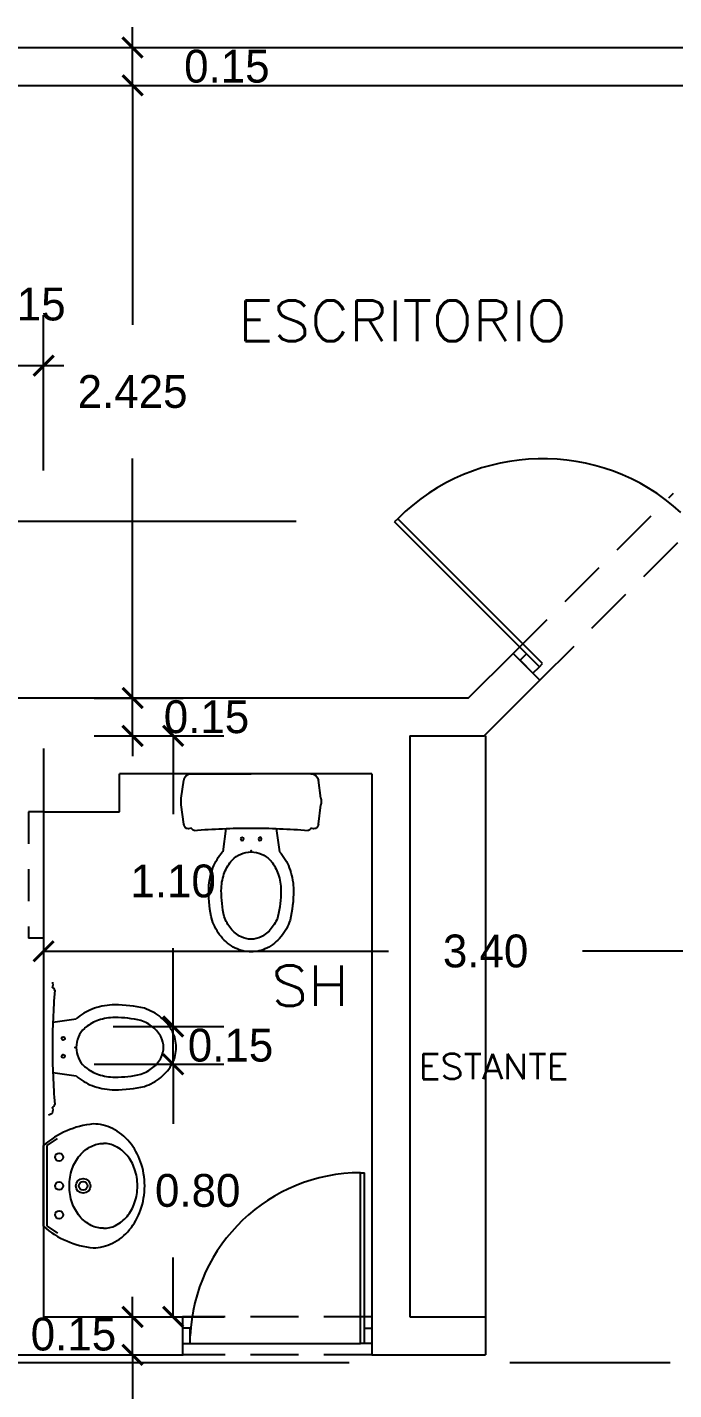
# Model space of a CAD drawing. Header units: millimetres. Extents: x 223 to 336, y 70 to 139.
# Drawn here: x 319.22 to 321.78, y 123.67 to 129.07 of the extents above; entities that cross this region are included whole.
import ezdxf

# ---------------------------------------------------------------- set-up
doc = ezdxf.new("R2010")
doc.units = ezdxf.units.MM
doc.linetypes.add('CENTERX2', pattern=[101.6, 63.5, -12.7, 12.7, -12.7])
doc.linetypes.add('HIDDEN', pattern=[9.525, 6.35, -3.175])
doc.layers.add('COTAS', color=3, linetype='Continuous', lineweight=9)
for name, color, linetype in [('linea-corte', 140, 'CENTERX2'), ('MUEBLES', 253, 'Continuous'), ('MUROS', 5, 'Continuous'), ('pisos', 8, 'Continuous'), ('PROYECCIONES', 6, 'HIDDEN'), ('PUERTAS', 2, 'Continuous'), ('TEXTOS', 4, 'Continuous')]:
    doc.layers.add(name, color=color, linetype=linetype)
doc.styles.add('ROMANS', font='romans.shx', dxfattribs={"height": 0.05})
doc.dimstyles.new('ISO-25', dxfattribs={"dimtxt": 0.13, "dimasz": 0.08, "dimexe": 0.2, "dimexo": 0.2, "dimgap": 0.2, "dimtad": 0, "dimtih": 1, "dimtoh": 1, "dimdec": 3, "dimdsep": 46, "dimtxsty": 'Standard', "dimblk": 'ARCHTICK', "dimcen": 3, "dimadec": 0, "dimazin": 0, "dimtfac": 1, "dimtdec": 3, "dimtmove": 0, "dimatfit": 3, "dimldrblk": 'ARCHTICK', "dimfxl": 1, "dimarcsym": 0})

# ---------------------------------------------------------------- blocks, each defined once
blk = doc.blocks.new('_ARCHTICK')
at = {"color": 0, "linetype": 'ByBlock', "const_width": 0.15}
blk.add_lwpolyline([(-0.5, -0.5), (0.5, 0.5)], dxfattribs=at)
blk = doc.blocks.new('*D398')
at = {"layer": 'COTAS', "color": 0, "lineweight": -2, "ltscale": 0.05, "transparency": 16777216}
for p, q in [((319.4806, 128.8378), (319.8327, 128.8378)), ((319.6327, 128.8378), (319.6327, 127.8903)), ((319.6327, 126.4128), (319.6327, 127.3603)), ((319.4806, 126.4128), (319.8327, 126.4128))]:
    blk.add_line(p, q, dxfattribs=at)
at = {"layer": 'Defpoints', "color": 0, "ltscale": 0.05, "transparency": 16777216}
for p in [(319.2806, 128.8378), (319.6327, 128.8378), (319.2806, 126.4128)]:
    blk.add_point(p, dxfattribs=at)
at = {"layer": 'COTAS', "color": 0, "lineweight": -2, "ltscale": 0.05, "transparency": 16777216, "xscale": 0.08, "yscale": 0.08, "zscale": 0.08}
for p, rotation in [((319.6327, 128.8378), 90), ((319.6327, 126.4128), 270)]:
    blk.add_blockref('_ARCHTICK', p, dxfattribs=dict(at, rotation=rotation))
at = {"layer": 'COTAS', "color": 0, "ltscale": 0.05, "transparency": 16777216, "insert": (319.6327, 127.6253), "char_height": 0.13, "attachment_point": 5}
blk.add_mtext('2.425', dxfattribs=at)
blk = doc.blocks.new('Waters02')
for p, q in [((-0.2369, 0), (0, 0)), ((0, 0), (0.2369, 0)), ((0.2369, 0), (0, 0)), ((-0.2763, -0.0968), (-0.2666, -0.0259)), ((0.2763, -0.0968), (0.2666, -0.0259)), ((-0.2665, -0.1989), (-0.2764, -0.1232)), ((0.2665, -0.1989), (0.2764, -0.1232)), ((-0.0999, -0.2168), (-0.1124, -0.3084)), ((0.1001, -0.2168), (0.1123, -0.3084))]:
    blk.add_line(p, q)
for points in [[(-0.1124, -0.3084, 0.013963), (-0.1187, -0.3158, 0.089637), (-0.1546, -0.3811, 0.081306), (-0.1679, -0.462, 0.056545), (-0.1546, -0.5792, 0.089637), (-0.1187, -0.6444, 0.104644), (-0.0624, -0.69, 0.118458), (0, -0.705, 0.108474)], [(0, -0.705, 0.118458), (0.0624, -0.69, 0.104644), (0.1187, -0.6444, 0.089637), (0.1546, -0.5792, 0.056545), (0.1679, -0.462, 0.081306), (0.1546, -0.3811, 0.089637), (0.1187, -0.3158, 0.014084), (0.1123, -0.3084, 0.108474)], [(-0.0754, -0.3421, 0.013963), (-0.0799, -0.3474, 0.089637), (-0.1073, -0.397, 0.081306), (-0.1179, -0.462, 0.055176), (-0.1065, -0.5655, 0.085892), (-0.0799, -0.6129, 0.104644), (-0.0397, -0.6455, 0.118458), (0, -0.655, 0.118458)], [(0, -0.655, 0.118458), (0.0397, -0.6455, 0.104644), (0.0799, -0.6129, 0.085892), (0.1065, -0.5655, 0.055176), (0.1179, -0.462, 0.081306), (0.1073, -0.397, 0.089637), (0.0799, -0.3474, 0.014084), (0.0753, -0.342, 0.014084)]]:
    blk.add_lwpolyline(points, format="xyb")
for centre in [(-0.0351, -0.2578), (0.0352, -0.2578)]:
    blk.add_circle(centre, 0.00635)
for centre, radius, start, end in [((-0.2369, -0.03), 0.03, 90, 172.2348), ((0.2369, -0.03), 0.03, 7.7652, 90), ((-0.1772, -0.1103), 0.1, 172.2348, 187.4314), ((0.1772, -0.1103), 0.1, 352.5686, 7.7652), ((-0.2368, -0.195), 0.03, 187.4314, 224.9532), ((-0.2492, -0.1825), 0.0348, 255.4253, 291.0227), ((-0.223, -0.2095), 0.0148, 201.6897, 259.5639), ((0.0001, -3.0244), 2.8094, 90.0016, 94.6091), ((0.0001, -3.0244), 2.8094, 85.3931, 90.0016), ((-0.0001, -3.0244), 2.8094, 85.3909, 89.9984), ((0.223, -0.2095), 0.0148, 280.4361, 338.3103), ((0.2492, -0.1825), 0.0348, 248.9773, 284.5747), ((0.2368, -0.195), 0.03, 315.0468, 352.5686), ((0, -0.4116), 0.1025, 42.7314, 137.3026)]:
    blk.add_arc(centre, radius, start, end)
blk.add_point((0, -0.305))
blk = doc.blocks.new('*D397')
at = {"layer": 'COTAS', "color": 0, "lineweight": -2, "ltscale": 0.05, "transparency": 16777216}
for p, q in [((319.6327, 126.4128), (319.6327, 126.4928)), ((319.4806, 126.4128), (319.8327, 126.4128)), ((319.6327, 126.2628), (319.6327, 126.4128)), ((319.6327, 126.2628), (319.6327, 126.4128)), ((319.4806, 126.2628), (319.8327, 126.2628)), ((319.6327, 126.2628), (319.6327, 126.1828))]:
    blk.add_line(p, q, dxfattribs=at)
at = {"layer": 'Defpoints', "color": 0, "ltscale": 0.05, "transparency": 16777216}
for p in [(319.2806, 126.4128), (319.6327, 126.4128), (319.2806, 126.2628)]:
    blk.add_point(p, dxfattribs=at)
at = {"layer": 'COTAS', "color": 0, "lineweight": -2, "ltscale": 0.05, "transparency": 16777216, "xscale": 0.08, "yscale": 0.08, "zscale": 0.08}
for p, rotation in [((319.6327, 126.4128), 270), ((319.6327, 126.2628), 90)]:
    blk.add_blockref('_ARCHTICK', p, dxfattribs=dict(at, rotation=rotation))
at = {"layer": 'COTAS', "color": 0, "ltscale": 0.05, "transparency": 16777216, "insert": (319.9253, 126.3378), "char_height": 0.13, "attachment_point": 5}
blk.add_mtext('0.15', dxfattribs=at)
blk = doc.blocks.new('*D351')
at = {"layer": 'COTAS', "color": 0, "lineweight": -2, "ltscale": 0.05, "transparency": 16777216}
for p, q in [((319.4806, 124.9628), (319.9934, 124.9628)), ((319.7934, 124.9628), (319.7934, 124.7278)), ((319.7934, 123.9628), (319.7934, 124.1978)), ((319.4806, 123.9628), (319.9934, 123.9628))]:
    blk.add_line(p, q, dxfattribs=at)
at = {"layer": 'Defpoints', "color": 0, "ltscale": 0.05, "transparency": 16777216}
for p in [(319.2806, 124.9628), (319.7934, 124.9628), (319.2806, 123.9628)]:
    blk.add_point(p, dxfattribs=at)
at = {"layer": 'COTAS', "color": 0, "lineweight": -2, "ltscale": 0.05, "transparency": 16777216, "xscale": 0.08, "yscale": 0.08, "zscale": 0.08}
for p, rotation in [((319.7934, 124.9628), 90), ((319.7934, 123.9628), 270)]:
    blk.add_blockref('_ARCHTICK', p, dxfattribs=dict(at, rotation=rotation))
at = {"layer": 'COTAS', "color": 0, "ltscale": 0.05, "transparency": 16777216, "insert": (319.8906, 124.4628), "char_height": 0.13, "attachment_point": 5}
blk.add_mtext('0.80', dxfattribs=at)
blk = doc.blocks.new('*D330')
at = {"layer": 'COTAS', "color": 0, "lineweight": -2, "ltscale": 0.05, "transparency": 16777216}
for p, q in [((319.2806, 126.2128), (319.2806, 125.2106)), ((322.7806, 125.8378), (322.7806, 125.2106)), ((319.2806, 125.4106), (320.6465, 125.4106)), ((322.7806, 125.4106), (321.4148, 125.4106))]:
    blk.add_line(p, q, dxfattribs=at)
at = {"layer": 'Defpoints', "color": 0, "ltscale": 0.05, "transparency": 16777216}
for p in [(319.2806, 126.4128), (322.7806, 126.0378), (319.2806, 125.4106)]:
    blk.add_point(p, dxfattribs=at)
at = {"layer": 'COTAS', "color": 0, "lineweight": -2, "ltscale": 0.05, "transparency": 16777216, "xscale": 0.08, "yscale": 0.08, "zscale": 0.08, "rotation": 180}
blk.add_blockref('_ARCHTICK', (319.2806, 125.4106), dxfattribs=at)
at = {"layer": 'COTAS', "color": 0, "lineweight": -2, "ltscale": 0.05, "transparency": 16777216, "xscale": 0.08, "yscale": 0.08, "zscale": 0.08}
blk.add_blockref('_ARCHTICK', (322.7806, 125.4106), dxfattribs=at)
at = {"layer": 'COTAS', "color": 0, "ltscale": 0.05, "transparency": 16777216, "insert": (321.0306, 125.4106), "char_height": 0.13, "attachment_point": 5}
blk.add_mtext('3.40', dxfattribs=at)
blk = doc.blocks.new('*D352')
at = {"layer": 'COTAS', "color": 0, "lineweight": -2, "ltscale": 0.05, "transparency": 16777216}
for p, q in [((319.7934, 125.1128), (319.7934, 125.1928)), ((319.5556, 125.1128), (319.9934, 125.1128)), ((319.7934, 124.9628), (319.7934, 125.1128)), ((319.7934, 124.9628), (319.7934, 125.1128)), ((319.4806, 124.9628), (319.9934, 124.9628)), ((319.7934, 124.9628), (319.7934, 124.8828))]:
    blk.add_line(p, q, dxfattribs=at)
at = {"layer": 'Defpoints', "color": 0, "ltscale": 0.05, "transparency": 16777216}
for p in [(319.3556, 125.1128), (319.7934, 125.1128), (319.2806, 124.9628)]:
    blk.add_point(p, dxfattribs=at)
at = {"layer": 'COTAS', "color": 0, "lineweight": -2, "ltscale": 0.05, "transparency": 16777216, "xscale": 0.08, "yscale": 0.08, "zscale": 0.08}
for p, rotation in [((319.7934, 125.1128), 270), ((319.7934, 124.9628), 90)]:
    blk.add_blockref('_ARCHTICK', p, dxfattribs=dict(at, rotation=rotation))
at = {"layer": 'COTAS', "color": 0, "ltscale": 0.05, "transparency": 16777216, "insert": (320.0205, 125.0378), "char_height": 0.13, "attachment_point": 5}
blk.add_mtext('0.15', dxfattribs=at)
blk = doc.blocks.new('Lavats14')
for p, q in [((-0.16, 0), (0.16, 0)), ((-0.16, -0.014), (-0.1871, -0.0546)), ((-0.16, -0.014), (0.16, -0.014)), ((0.16, -0.014), (0.1871, -0.0546))]:
    blk.add_line(p, q)
for points in [[(-0.1679, -0.2366, -0.115976), (-0.1565, -0.1883, -0.104098), (-0.1206, -0.1429, -0.090776), (-0.0674, -0.113, -0.083177), (0, -0.1017, -0.083177), (0.0674, -0.113, -0.090776), (0.1206, -0.1429, -0.104098), (0.1565, -0.1883, -0.115976), (0.1679, -0.2366, -0.115976)], [(-0.245, -0.1961, 0.115976), (-0.2271, -0.2721, 0.104098), (-0.1732, -0.3402, 0.090776), (-0.0957, -0.3839, 0.083177), (0, -0.4, 0.083177), (0.0957, -0.3839, 0.090776), (0.1732, -0.3402, 0.104098), (0.2271, -0.2721, 0.115976), (0.245, -0.1961, 0.115976)], [(-0.1679, -0.2366, 0.115976), (-0.1565, -0.285, 0.104098), (-0.1206, -0.3304, 0.090776), (-0.0674, -0.3603, 0.083177), (0, -0.3716, 0.083177), (0.0674, -0.3603, 0.090776), (0.1206, -0.3304, 0.104098), (0.1565, -0.285, 0.115976), (0.1679, -0.2366, 0.115976)]]:
    blk.add_lwpolyline(points, format="xyb")
for centre, radius in [((-0.1144, -0.0613), 0.016), ((0, -0.0613), 0.016), ((0.1138, -0.0613), 0.016), ((0, -0.1564), 0.029), ((0, -0.1564), 0.0172)]:
    blk.add_circle(centre, radius)
for centre, start, end in [((0.0997, -0.229), 138.5888, 174.5373), ((-0.0997, -0.229), 5.4627, 41.4112)]:
    blk.add_arc(centre, 0.3463, start, end)
blk = doc.blocks.new('*D350')
at = {"layer": 'COTAS', "color": 0, "lineweight": -2, "ltscale": 0.05, "transparency": 16777216}
for p, q in [((319.6327, 123.9628), (319.6327, 124.0428)), ((319.4806, 123.9628), (319.8327, 123.9628)), ((319.6327, 123.8128), (319.6327, 123.9628)), ((319.6327, 123.8128), (319.6327, 123.9628)), ((319.595, 123.8128), (319.8327, 123.8128)), ((319.6327, 123.8128), (319.6327, 123.7328))]:
    blk.add_line(p, q, dxfattribs=at)
at = {"layer": 'Defpoints', "color": 0, "ltscale": 0.05, "transparency": 16777216}
for p in [(319.2806, 123.9628), (319.6327, 123.9628), (319.395, 123.8128)]:
    blk.add_point(p, dxfattribs=at)
at = {"layer": 'COTAS', "color": 0, "lineweight": -2, "ltscale": 0.05, "transparency": 16777216, "xscale": 0.08, "yscale": 0.08, "zscale": 0.08}
for p, rotation in [((319.6327, 123.9628), 270), ((319.6327, 123.8128), 90)]:
    blk.add_blockref('_ARCHTICK', p, dxfattribs=dict(at, rotation=rotation))
at = {"layer": 'COTAS', "color": 0, "ltscale": 0.05, "transparency": 16777216, "insert": (319.3986, 123.8942), "char_height": 0.13, "attachment_point": 5}
blk.add_mtext('0.15', dxfattribs=at)
blk = doc.blocks.new('*D349')
at = {"layer": 'COTAS', "color": 0, "lineweight": -2, "ltscale": 0.05, "transparency": 16777216}
for p, q in [((319.595, 123.8128), (319.8327, 123.8128)), ((319.6327, 123.8128), (319.6327, 123.5778)), ((319.6327, 122.8128), (319.6327, 123.0478)), ((319.595, 122.8128), (319.8327, 122.8128))]:
    blk.add_line(p, q, dxfattribs=at)
at = {"layer": 'Defpoints', "color": 0, "ltscale": 0.05, "transparency": 16777216}
for p in [(319.395, 123.8128), (319.6327, 123.8128), (319.395, 122.8128)]:
    blk.add_point(p, dxfattribs=at)
at = {"layer": 'COTAS', "color": 0, "lineweight": -2, "ltscale": 0.05, "transparency": 16777216, "xscale": 0.08, "yscale": 0.08, "zscale": 0.08}
for p, rotation in [((319.6327, 123.8128), 90), ((319.6327, 122.8128), 270)]:
    blk.add_blockref('_ARCHTICK', p, dxfattribs=dict(at, rotation=rotation))
at = {"layer": 'COTAS', "color": 0, "ltscale": 0.05, "transparency": 16777216, "insert": (319.6327, 123.3128), "char_height": 0.13, "attachment_point": 5}
blk.add_mtext('1.00', dxfattribs=at)
blk = doc.blocks.new('*D332')
at = {"layer": 'COTAS', "color": 0, "lineweight": -2, "ltscale": 0.05, "transparency": 16777216}
for p, q in [((319.4806, 126.2628), (319.9934, 126.2628)), ((319.7934, 126.2628), (319.7934, 125.9528)), ((319.7934, 125.1128), (319.7934, 125.4228)), ((319.5556, 125.1128), (319.9934, 125.1128))]:
    blk.add_line(p, q, dxfattribs=at)
at = {"layer": 'Defpoints', "color": 0, "ltscale": 0.05, "transparency": 16777216}
for p in [(319.2806, 126.2628), (319.7934, 126.2628), (319.3556, 125.1128)]:
    blk.add_point(p, dxfattribs=at)
at = {"layer": 'COTAS', "color": 0, "lineweight": -2, "ltscale": 0.05, "transparency": 16777216, "xscale": 0.08, "yscale": 0.08, "zscale": 0.08}
for p, rotation in [((319.7934, 126.2628), 90), ((319.7934, 125.1128), 270)]:
    blk.add_blockref('_ARCHTICK', p, dxfattribs=dict(at, rotation=rotation))
at = {"layer": 'COTAS', "color": 0, "ltscale": 0.05, "transparency": 16777216, "insert": (319.7934, 125.6878), "char_height": 0.13, "attachment_point": 5}
blk.add_mtext('1.10', dxfattribs=at)
blk = doc.blocks.new('*D399')
at = {"layer": 'COTAS', "color": 0, "lineweight": -2, "ltscale": 0.05, "transparency": 16777216}
for p, q in [((319.6327, 128.9878), (319.6327, 129.0678)), ((319.4806, 128.9878), (319.8327, 128.9878)), ((319.6327, 128.8378), (319.6327, 128.9878)), ((319.6327, 128.8378), (319.6327, 128.9878)), ((319.4806, 128.8378), (319.8327, 128.8378)), ((319.6327, 128.8378), (319.6327, 128.7578))]:
    blk.add_line(p, q, dxfattribs=at)
at = {"layer": 'Defpoints', "color": 0, "ltscale": 0.05, "transparency": 16777216}
for p in [(319.2806, 128.9878), (319.6327, 128.9878), (319.2806, 128.8378)]:
    blk.add_point(p, dxfattribs=at)
at = {"layer": 'COTAS', "color": 0, "lineweight": -2, "ltscale": 0.05, "transparency": 16777216, "xscale": 0.08, "yscale": 0.08, "zscale": 0.08}
for p, rotation in [((319.6327, 128.9878), 270), ((319.6327, 128.8378), 90)]:
    blk.add_blockref('_ARCHTICK', p, dxfattribs=dict(at, rotation=rotation))
at = {"layer": 'COTAS', "color": 0, "ltscale": 0.05, "transparency": 16777216, "insert": (320.006, 128.9128), "char_height": 0.13, "attachment_point": 5}
blk.add_mtext('0.15', dxfattribs=at)
blk = doc.blocks.new('*D449')
at = {"layer": 'COTAS', "color": 0, "lineweight": -2, "ltscale": 0.05, "transparency": 16777216}
for p, q in [((319.1306, 127.3128), (319.1306, 127.9286)), ((319.2806, 127.3128), (319.2806, 127.9286)), ((319.1306, 127.7286), (319.0506, 127.7286)), ((319.1306, 127.7286), (319.2806, 127.7286)), ((319.2806, 127.7286), (319.3606, 127.7286))]:
    blk.add_line(p, q, dxfattribs=at)
at = {"layer": 'Defpoints', "color": 0, "ltscale": 0.05, "transparency": 16777216}
for p in [(319.2806, 127.7286), (319.1306, 127.1128), (319.2806, 127.1128)]:
    blk.add_point(p, dxfattribs=at)
at = {"layer": 'COTAS', "color": 0, "lineweight": -2, "ltscale": 0.05, "transparency": 16777216, "xscale": 0.08, "yscale": 0.08, "zscale": 0.08}
blk.add_blockref('_ARCHTICK', (319.1306, 127.7286), dxfattribs=at)
at = {"layer": 'COTAS', "color": 0, "lineweight": -2, "ltscale": 0.05, "transparency": 16777216, "xscale": 0.08, "yscale": 0.08, "zscale": 0.08, "rotation": 180}
blk.add_blockref('_ARCHTICK', (319.2806, 127.7286), dxfattribs=at)
at = {"layer": 'COTAS', "color": 0, "ltscale": 0.05, "transparency": 16777216, "insert": (319.1984, 127.9714), "char_height": 0.13, "attachment_point": 5}
blk.add_mtext('0.15', dxfattribs=at)
blk = doc.blocks.new('A$C235B6341')
for p, q in [((0.1666, 0.4882), (0.1541, 0.3966)), ((0.3666, 0.4882), (0.3788, 0.3966))]:
    blk.add_line(p, q)
for points in [[(0.1541, 0.3966, 0.013963), (0.1478, 0.3892, 0.089637), (0.1119, 0.3239, 0.081306), (0.0986, 0.243, 0.056545), (0.1119, 0.1258, 0.089637), (0.1478, 0.0606, 0.104644), (0.2041, 0.015, 0.118458), (0.2665, 0, 0.108474)], [(0.2665, 0, 0.118458), (0.3289, 0.015, 0.104644), (0.3852, 0.0606, 0.089637), (0.4211, 0.1258, 0.056545), (0.4344, 0.243, 0.081306), (0.4211, 0.3239, 0.089637), (0.3852, 0.3892, 0.014084), (0.3788, 0.3966, 0.108474)], [(0.1911, 0.3629, 0.013963), (0.1866, 0.3576, 0.089637), (0.1592, 0.308, 0.081306), (0.1486, 0.243, 0.055176), (0.16, 0.1395, 0.085892), (0.1866, 0.0921, 0.104644), (0.2268, 0.0595, 0.118458), (0.2665, 0.05, 0.118458)], [(0.2665, 0.05, 0.118458), (0.3062, 0.0595, 0.104644), (0.3464, 0.0921, 0.085892), (0.373, 0.1395, 0.055176), (0.3844, 0.243, 0.081306), (0.3738, 0.308, 0.089637), (0.3464, 0.3576, 0.014084), (0.3418, 0.363, 0.014084)]]:
    blk.add_lwpolyline(points, format="xyb")
for centre in [(0.2314, 0.4472), (0.3017, 0.4472)]:
    blk.add_circle(centre, 0.00635)
for centre, radius, start, end in [((0.0297, 0.51), 0.03, 187.4314, 224.9532), ((0.0173, 0.5225), 0.0348, 255.4253, 291.0227), ((0.0435, 0.4955), 0.0148, 201.6897, 259.5639), ((0.2666, -2.3194), 2.8094, 90.0016, 94.6091), ((0.2666, -2.3194), 2.8094, 85.3931, 90.0016), ((0.2664, -2.3194), 2.8094, 85.3909, 89.9984), ((0.4895, 0.4955), 0.0148, 280.4361, 338.3103), ((0.5157, 0.5225), 0.0348, 248.9773, 284.5747), ((0.2665, 0.2934), 0.1025, 42.7314, 137.3026)]:
    blk.add_arc(centre, radius, start, end)
blk.add_point((0.2665, 0.4))

msp = doc.modelspace()

# ---------------------------------------------------------------- linework, layer by layer
at = {"layer": 'linea-corte', "ltscale": 0.05}
msp.add_line((335.73083, 123.78159), (297.15788, 123.78159), dxfattribs=at)
at = {"layer": 'MUROS'}
for p, q in [((318.43064, 128.98781), (322.78064, 128.98781)), ((318.43064, 128.83781), (322.78064, 128.83781)), ((318.43064, 126.41281), (320.96287, 126.41281)), ((319.28064, 126.41281), (320.96287, 126.41281)), ((320.73064, 126.26281), (321.025, 126.26281)), ((320.58064, 126.11281), (319.58064, 126.11281)), ((319.58064, 125.96281), (319.58064, 126.11281)), ((319.28064, 125.96281), (319.58064, 125.96281)), ((319.28064, 123.96281), (319.83064, 123.96281)), ((320.73064, 123.96281), (321.03064, 123.96281)), ((314.93064, 123.81281), (319.83064, 123.81281)), ((320.58064, 123.81281), (321.03064, 123.81281))]:
    msp.add_line(p, q, dxfattribs=at)
at = {"layer": 'MUROS', "ltscale": 0.05}
for p, q in [((320.96287, 126.41281), (321.13965, 126.58958)), ((320.96287, 126.41281), (321.13965, 126.58958)), ((321.24571, 126.48352), (321.13965, 126.58958)), ((321.24571, 126.48352), (321.13965, 126.58958)), ((321.025, 126.26281), (321.24571, 126.48352)), ((321.025, 126.26281), (321.24571, 126.48352)), ((320.73064, 126.26281), (320.73064, 123.96281)), ((320.58064, 126.11281), (320.58064, 123.81281)), ((319.28064, 125.96281), (319.28064, 123.96281)), ((319.83064, 123.96281), (319.83064, 123.81281)), ((321.03064, 123.95561), (321.03064, 123.81281))]:
    msp.add_line(p, q, dxfattribs=at)
at = {"layer": 'pisos', "ltscale": 0.05}
for p, q in [((318.43064, 127.11281), (320.27987, 127.11281)), ((321.03064, 126.26281), (321.03064, 123.95561)), ((319.86064, 123.85781), (320.53564, 123.85781))]:
    msp.add_line(p, q, dxfattribs=at)
at = {"layer": 'PROYECCIONES', "ltscale": 0.03}
for p, q in [((321.13965, 126.58958), (321.77507, 127.22332)), ((321.24571, 126.48352), (321.88114, 127.11726)), ((320.58064, 123.96281), (319.83064, 123.96281)), ((320.58064, 123.81281), (319.83064, 123.81281))]:
    msp.add_line(p, q, dxfattribs=at)
at = {"layer": 'PROYECCIONES', "ltscale": 0.02}
for p, q in [((319.28064, 125.96281), (319.22064, 125.96281)), ((319.22064, 125.96281), (319.22064, 125.46281)), ((319.28064, 125.46281), (319.22064, 125.46281))]:
    msp.add_line(p, q, dxfattribs=at)
at = {"layer": 'PUERTAS', "color": 1}
for p, q in [((320.683, 127.1226), (320.67027, 127.10987)), ((320.683, 127.1226), (320.67027, 127.10987)), ((321.25632, 126.54928), (320.683, 127.1226)), ((321.25632, 126.54928), (320.683, 127.1226)), ((321.24359, 126.53655), (320.67027, 127.10987)), ((321.24359, 126.53655), (320.67027, 127.10987)), ((321.24359, 126.53655), (321.25632, 126.54928)), ((321.24359, 126.53655), (321.25632, 126.54928)), ((320.53564, 124.53347), (320.55064, 124.53347)), ((320.53564, 123.85781), (320.53564, 124.53347)), ((320.55064, 123.85781), (320.55064, 124.53347)), ((320.55064, 123.85781), (320.53564, 123.85781))]:
    msp.add_line(p, q, dxfattribs=at)
for points in [[(321.21814, 126.5111), (321.24359, 126.53655), (321.19268, 126.58746), (321.16722, 126.56201)], [(321.21814, 126.5111), (321.24359, 126.53655), (321.19268, 126.58746), (321.16722, 126.56201)], [(319.83064, 123.85781), (319.86064, 123.85781), (319.86064, 123.91781), (319.83064, 123.91781)], [(320.58064, 123.85781), (320.55064, 123.85781), (320.55064, 123.91781), (320.58064, 123.91781)]]:
    msp.add_lwpolyline(points, close=True, dxfattribs=at)
at = {"layer": 'PUERTAS'}
for centre, radius, start, end in [((321.25632, 126.54928), 0.8108, 47.5448, 135), ((321.25632, 126.54928), 0.8108, 47.5448, 135), ((320.53564, 123.85781), 0.67567, 90, 177.4552)]:
    msp.add_arc(centre, radius, start, end, dxfattribs=at)

# ---------------------------------------------------------------- block references
at = {"layer": 'MUEBLES', "ltscale": 0.05, "xscale": -1}
msp.add_blockref('Waters02', (320.10197, 126.11281), dxfattribs=at)
at = {"layer": 'MUEBLES', "ltscale": 0.05, "rotation": 90}
msp.add_blockref('Lavats14', (319.28064, 124.48161), dxfattribs=at)
at = {"layer": 'TEXTOS', "ltscale": 0.05, "rotation": 90}
msp.add_blockref('A$C235B6341', (319.80541, 124.76346), dxfattribs=at)

# ---------------------------------------------------------------- texts
at = {"layer": 'TEXTOS', "style": 'ROMANS', "width": 1.065916}
for s, height, p in [('ESCRITORIO', 0.16, (320.05099, 127.82582)), ('SH', 0.16, (320.18193, 125.19373)), ('ESTANTE', 0.1, (320.76526, 124.90397))]:
    msp.add_text(s, height=height, dxfattribs=at).set_placement(p)

# ---------------------------------------------------------------- dimensions: what is measured, and where the dimension line sits
at = {"layer": 'COTAS', "ltscale": 0.05}
for base, p1, p2, picture, middle in [((319.63271, 128.98781), (319.28064, 128.83781), (319.28064, 128.98781), '*D399', (320.00597, 128.91281)), ((319.63271, 126.41281), (319.28064, 126.26281), (319.28064, 126.41281), '*D397', (319.92527, 126.33781)), ((319.79337, 125.11281), (319.28064, 124.96281), (319.35564, 125.11281), '*D352', (320.02047, 125.03781)), ((319.63271, 123.96281), (319.395, 123.81281), (319.28064, 123.96281), '*D350', (319.39862, 123.89424))]:
    dim = msp.add_linear_dim(base=base, p1=p1, p2=p2, angle=90, dimstyle='ISO-25', override={"dimscale": 1, "dimtmove": 1}, dxfattribs=at)
    dim.commit()
    dim.dimension.update_dxf_attribs({"geometry": picture, "text_midpoint": middle, "dimtype": 160})
dim = msp.add_linear_dim(base=(319.63271, 128.83781), p1=(319.28064, 126.41281), p2=(319.28064, 128.83781), angle=90, dimstyle='ISO-25', override={"dimscale": 1, "dimtmove": 1}, dxfattribs=at)
dim.commit()
dim.dimension.update_dxf_attribs({"geometry": '*D398', "text_midpoint": (319.63271, 127.62531)})
dim = msp.add_linear_dim(base=(319.28064, 127.72863), p1=(319.13064, 127.11281), p2=(319.28064, 127.11281), dimstyle='ISO-25', override={"dimscale": 1, "dimtmove": 1}, dxfattribs=at)
dim.commit()
dim.dimension.update_dxf_attribs({"geometry": '*D449', "text_midpoint": (319.19841, 127.97145), "dimtype": 160})
dim = msp.add_linear_dim(base=(319.28064, 125.41065), p1=(322.78064, 126.03781), p2=(319.28064, 126.41281), text='3.40', dimstyle='ISO-25', override={"dimscale": 1, "dimtmove": 1}, dxfattribs=at)
dim.commit()
dim.dimension.update_dxf_attribs({"geometry": '*D330', "text_midpoint": (321.03064, 125.41065)})
for base, p1, p2, text, picture, middle in [((319.79337, 126.26281), (319.35564, 125.11281), (319.28064, 126.26281), '1.10', '*D332', (319.79337, 125.68781)), ((319.63271, 123.81281), (319.395, 122.81281), (319.395, 123.81281), '1.00', '*D349', (319.63271, 123.31281))]:
    dim = msp.add_linear_dim(base=base, p1=p1, p2=p2, angle=90, text=text, dimstyle='ISO-25', override={"dimscale": 1, "dimtmove": 1}, dxfattribs=at)
    dim.commit()
    dim.dimension.update_dxf_attribs({"geometry": picture, "text_midpoint": middle})
dim = msp.add_linear_dim(base=(319.79337, 124.96281), p1=(319.28064, 123.96281), p2=(319.28064, 124.96281), angle=90, text='0.80', dimstyle='ISO-25', override={"dimscale": 1, "dimtmove": 1}, dxfattribs=at)
dim.commit()
dim.dimension.update_dxf_attribs({"geometry": '*D351', "text_midpoint": (319.89058, 124.46281), "dimtype": 160})

doc.saveas('drawing.dxf')
